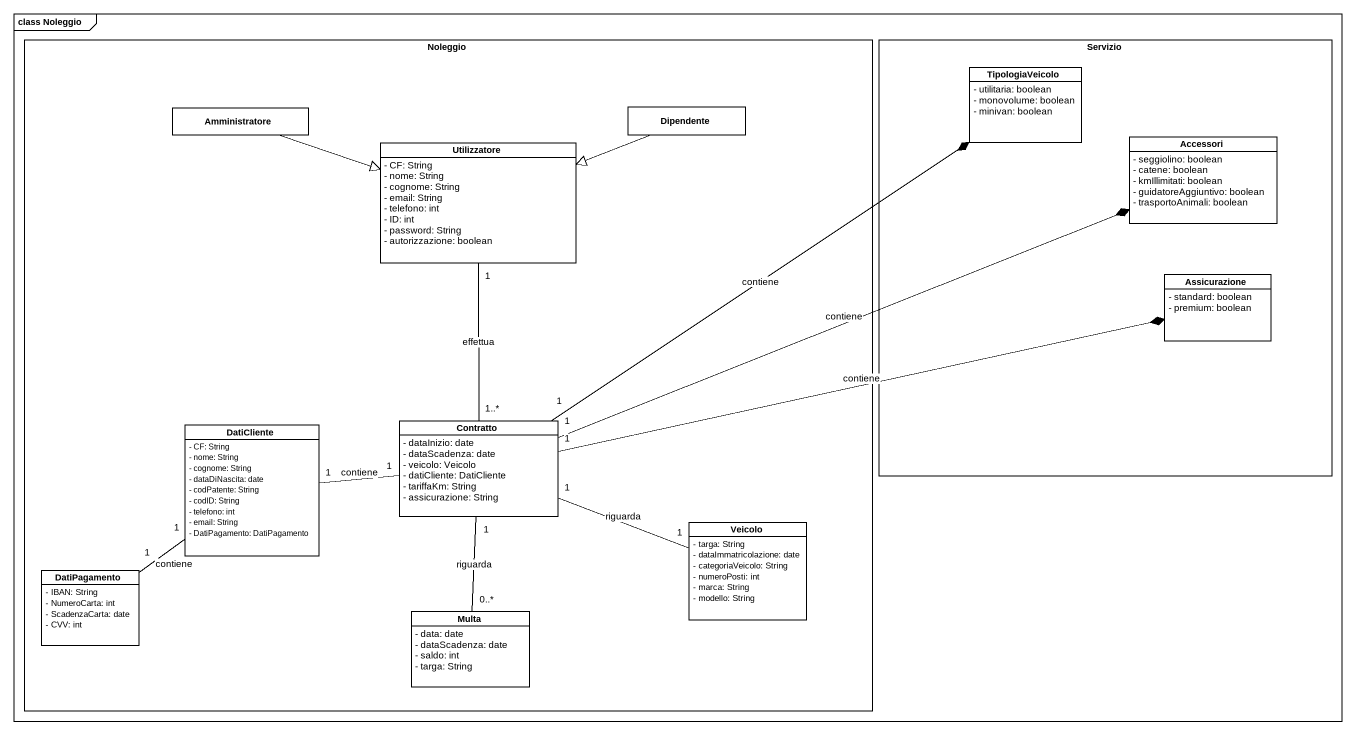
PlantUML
@startuml
mainframe class Noleggio
hide circle
hide empty members
skinparam classAttributeIconSize 0
rectangle Noleggio {
  class Amministratore
  class Dipendente
  class Utilizzatore {
    - CF: String
    - nome: String
    - cognome: String
    - email: String
    - telefono: int
    - ID: int
    - password: String
    - autorizzazione: boolean
  }
  class DatiCliente {
    - CF: String
    - nome: String
    - cognome: String
    - dataDiNascita: date
    - codPatente: String
    - codID: String
    - telefono: int
    - email: String
    - DatiPagamento: DatiPagamento
  }
  class Contratto {
    - dataInizio: date
    - dataScadenza: date
    - veicolo: Veicolo
    - datiCliente: DatiCliente
    - tariffaKm: String
    - assicurazione: String
  }
  class Veicolo {
    - targa: String
    - dataImmatricolazione: date
    - categoriaVeicolo: String
    - numeroPosti: int
    - marca: String
    - modello: String
  }
  class DatiPagamento {
    - IBAN: String
    - NumeroCarta: int
    - ScadenzaCarta: date
    - CVV: int
  }
  class Multa {
    - data: date
    - dataScadenza: date
    - saldo: int
    - targa: String
  }
}
rectangle Servizio {
  class TipologiaVeicolo {
    - utilitaria: boolean
    - monovolume: boolean
    - minivan: boolean
  }
  class Accessori {
    - seggiolino: boolean
    - catene: boolean
    - kmIllimitati: boolean
    - guidatoreAggiuntivo: boolean
    - trasportoAnimali: boolean
  }
  class Assicurazione {
    - standard: boolean
    - premium: boolean
  }
}
Amministratore -right-|> Utilizzatore
Dipendente -left-|> Utilizzatore
Utilizzatore "1" -- "1..*" Contratto : effettua
Contratto "1" -up-* TipologiaVeicolo : contiene
Contratto "1" -right-* Accessori : contiene
Contratto "1" -right-* Assicurazione : contiene
Contratto "1" -left- "1" DatiCliente : contiene
Veicolo "1" -left- "1" Contratto : riguarda
DatiPagamento "1" -up- "1" DatiCliente : contiene
Multa "0..*" -up- "1" Contratto : riguarda
@enduml
